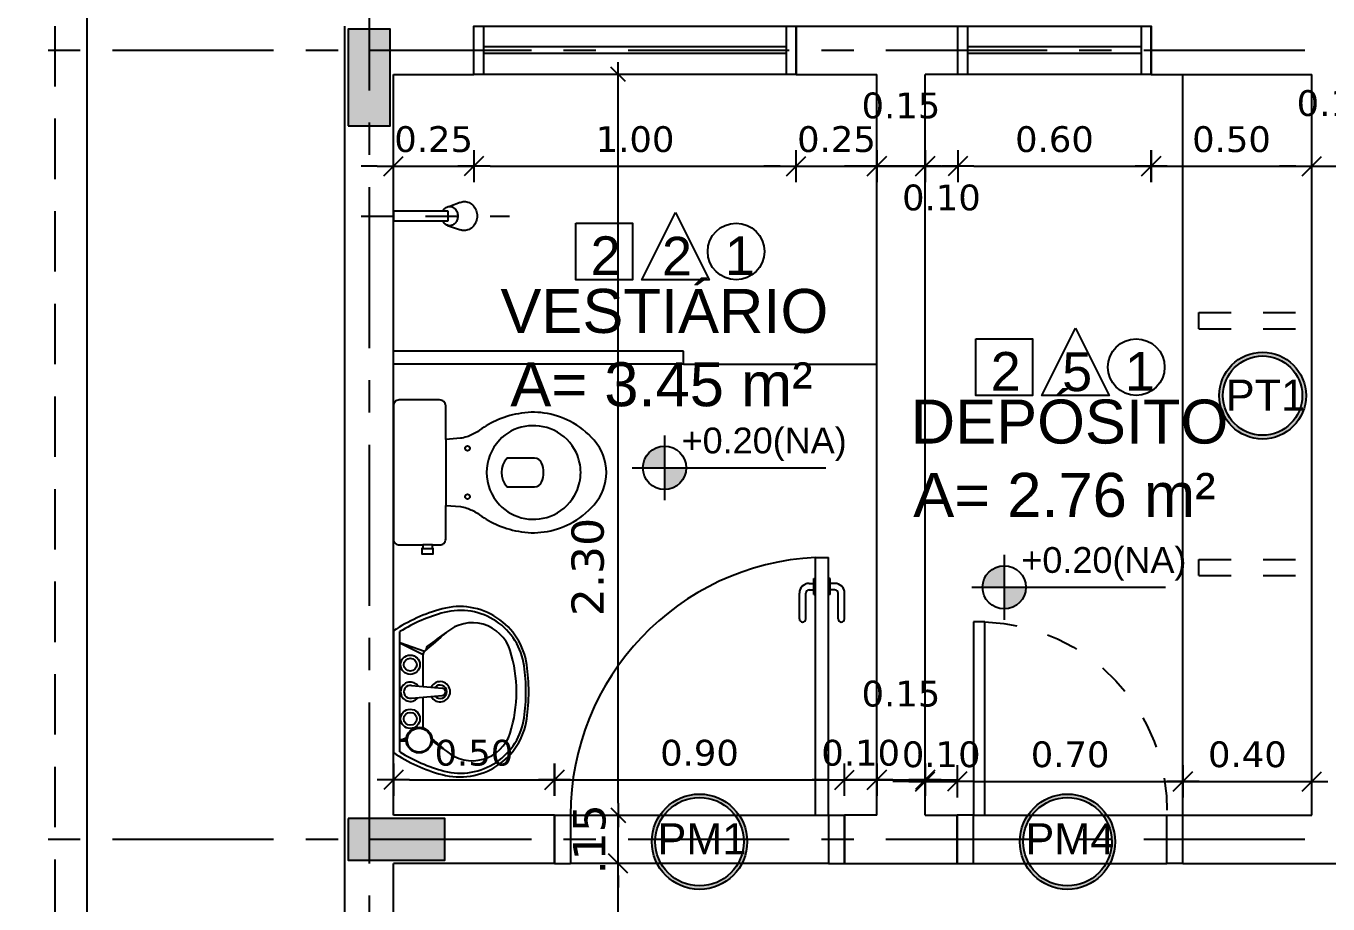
# Model space of a CAD drawing. Extents: x 12 to 194, y 116 to 198.
# Drawn here: x 64.155 to 68.195, y 172.598 to 175.324 of the extents above; entities that cross this region are included whole.
import ezdxf

# ---------------------------------------------------------------- set-up
doc = ezdxf.new("R2010")
doc.units = 0
doc.header["$LTSCALE"] = 0.005
doc.header["$PDMODE"] = 3
for name, pattern in [('C5', [60, 50, -5, 0, -5]), ('CONTINU', [0]), ('DASHDOT', [25.4, 12.7, -6.35, 0, -6.35]), ('HIDDEN', [9.525, 6.35, -3.175]), ('TRACEJADO_G', [0.375, 0.25, -0.125])]:
    doc.linetypes.add(name, pattern=pattern)
doc.layers.get('0').update_dxf_attribs({"linetype": 'CONTINUOUS'})
doc.layers.get('DEFPOINTS').update_dxf_attribs({"linetype": 'CONTINUOUS'})
for name, color, linetype in [('A-ALV', 6, 'CONTINUOUS'), ('A-MOVEIS', 2, 'CONTINUOUS'), ('A-PAREDE', 5, 'CONTINUOUS'), ('A-PISOS-CTEL', 2, 'TRACEJADO_G'), ('A-PISOS-NIVEL', 1, 'CONTINUOUS'), ('A-PORTA', 3, 'CONTINUOUS'), ('A-SOLEIRA', 1, 'CONTINUOUS'), ('ALV-V', 2, 'CONTINUOUS'), ('AR-EXO-EQP', 7, 'DASHDOT'), ('AR-SAN-01', 1, 'CONTINUOUS'), ('ARQ-CTA-1_050', 1, 'CONTINUOUS'), ('ARQ-CTA-1_075', 1, 'CONTINUOUS'), ('ARQ-EQP-ENCOBERTO', 8, 'CONTINUOUS'), ('ARQ-ESQ-VISTA1', 2, 'CONTINUOUS'), ('ARQ-ESQ-VISTA2', 1, 'CONTINUOUS'), ('ARQ-EXO-1_100', 251, 'C5'), ('ARQ-MOB-VISTA', 1, 'CONTINU'), ('ARQ-SMB-1_050', 1, 'CONTINUOUS'), ('ARQ-SMB-1_100', 1, 'CONTINUOUS'), ('ARQ-TXT-1_050', 2, 'CONTINUOUS'), ('ARQ-TXT-1_075', 2, 'CONTINUOUS'), ('BL-SAN-01', 1, 'CONTINUOUS')]:
    doc.layers.add(name, color=color, linetype=linetype)
doc.layers.add('FO-Hachuras dos pilares', color=9, linetype='CONTINUOUS', lineweight=5)
doc.styles.add('A20', font='arial.ttf', dxfattribs={"height": 0.2})
doc.styles.add('ESC-50-A20', font='arial.ttf', dxfattribs={"height": 0.1})
doc.styles.add('FNDE Text Cota 0075', font='verdana.ttf', dxfattribs={"height": 0.1})
doc.styles.add('FNDE Texto Cota 0050', font='verdana.ttf', dxfattribs={"height": 0.08})
doc.dimstyles.new('FNDE 1-0050', dxfattribs={"dimscale": 5, "dimtxt": 0.08, "dimasz": 0.01, "dimexe": 0.15, "dimexo": 0.15, "dimgap": 0.01, "dimtad": 1, "dimzin": 1, "dimdsep": 46, "dimtxsty": 'FNDE Texto Cota 0050', "dimblk": 'tic', "dimcen": 0.015, "dimdle": 0.15, "dimse1": 1, "dimse2": 1, "dimclrd": 251, "dimclre": 251, "dimclrt": 256, "dimaunit": 1, "dimadec": 3, "dimazin": 0, "dimtfac": 1, "dimtix": 1, "dimtmove": 2, "dimatfit": 3, "dimfxl": 0.15, "dimtvp": 1, "dimtolj": 1, "dimtzin": 0, "dimarcsym": 0})
doc.dimstyles.new('FNDE 1-075', dxfattribs={"dimscale": 2.5, "dimtxt": 0.1, "dimasz": 0.015, "dimexe": 0.15, "dimexo": 0.15, "dimgap": 0.015, "dimtad": 1, "dimzin": 4, "dimdsep": 46, "dimtxsty": 'FNDE Text Cota 0075', "dimblk": 'tic', "dimcen": 0.025, "dimdle": 0.15, "dimse1": 1, "dimse2": 1, "dimclrd": 251, "dimclre": 251, "dimclrt": 256, "dimaunit": 1, "dimadec": 3, "dimazin": 0, "dimtfac": 1, "dimtix": 1, "dimtmove": 2, "dimatfit": 3, "dimldrblk": 'DOTSMALL', "dimfxl": 0.15, "dimtvp": 1, "dimtolj": 1, "dimtzin": 0, "dimarcsym": 0})

# ---------------------------------------------------------------- blocks, each defined once
blk = doc.blocks.new('P60')
at = {"layer": 'ARQ-ESQ-VISTA1', "linetype": 'Continuous'}
for p, q in [((-0.075, -0.05), (-0.075, 0)), ((-0.075, 0), (0.075, 0)), ((0.075, 0), (0.075, -0.05)), ((-0.675, -0.085), (-0.675, -0.05)), ((-0.675, -0.05), (-0.075, -0.05)), ((0.075, -0.05), (-0.075, -0.05)), ((-0.075, -0.05), (-0.075, -0.085)), ((-0.075, -0.085), (-0.675, -0.085)), ((0.075, -0.65), (-0.075, -0.65)), ((-0.075, -0.65), (-0.075, -0.7)), ((0.075, -0.7), (0.075, -0.65)), ((0.075, -0.7), (-0.075, -0.7))]:
    blk.add_line(p, q, dxfattribs=at)
at = {"layer": 'ARQ-ESQ-VISTA2', "color": 1, "linetype": 'HIDDEN'}
blk.add_arc((-0.0925, -0.0675), 0.5828, 181.7208, 271.7208, dxfattribs=at)
blk = doc.blocks.new('LVTR-01P')
at = {"layer": 'BL-SAN-01'}
for p, q in [((0.189, 0), (-0.189, 0)), ((-0.1869, -0.02), (0.1869, -0.02)), ((-0.152, -0.02), (-0.152, -0.0401)), ((-0.148, -0.02), (-0.148, -0.0401)), ((-0.148, -0.0276), (-0.1415, -0.0409)), ((-0.148, -0.0335), (-0.1456, -0.0402)), ((0.1518, -0.02), (0.1161, -0.0924)), ((0.1528, -0.02), (0.1256, -0.0967)), ((-0.0199, -0.0561), (-0.0119, -0.1511)), ((0.0195, -0.0561), (0.0115, -0.1511)), ((-0.112, -0.0924), (-0.0168, -0.0924)), ((0.0165, -0.0924), (0.1161, -0.0924))]:
    blk.add_line(p, q, dxfattribs=at)
for centre, radius in [((-0.15, -0.08), 0.04), ((-0.084, -0.0525), 0.03), ((-0.084, -0.0525), 0.02), ((0.084, -0.0525), 0.03), ((0.084, -0.0525), 0.02), ((-0.15, -0.08), 0.037)]:
    blk.add_circle(centre, radius, dxfattribs=at)
for centre, radius, start, end in [((0.2424, -0.2861), 0.5176, 146.4501, 164.8885), ((-0.2424, -0.2861), 0.5176, 15.1115, 33.5499), ((0.2424, -0.2861), 0.505, 148.2072, 165.2817), ((0, -0.0525), 0.03, 308.8043, 231.1957), ((-0.0002, -0.0527), 0.02, 350.3752, 189.6248), ((-0.2424, -0.2861), 0.505, 14.7183, 31.7928), ((4.9199, -4.5336), 6.7189, 138.93408, 139.44029), ((5.2813, -4.0721), 6.7189, 143.96959, 144.44029), ((0, -0.1449), 0.0315, 117.9488, 62.7672), ((0.1161, -0.105), 0.0126, 41.3277, 90), ((-4.9199, -4.5336), 6.7189, 40.55971, 41.32768), ((0.1319, -0.1152), 0.0137, 36.1653, 98.2711), ((-5.2813, -4.0721), 6.7189, 35.55971, 36.16525), ((-0.0544, -0.2059), 0.2102, 164.8885, 261.8746), ((-0.0531, -0.2084), 0.1995, 165.2817, 262.1149), ((0, -0.1449), 0.021, 130.9255, 50.2909), ((-0.0002, -0.1501), 0.0118, 184.8124, 355.1876), ((0.0531, -0.2084), 0.1995, 277.8851, 14.7183), ((0.0544, -0.2059), 0.2102, 278.1254, 15.1115), ((-0.0909, -0.2449), 0.1233, 139.4403, 252.413), ((0.0909, -0.2449), 0.1233, 287.587, 40.5597), ((0, 0.042), 0.4242, 252.413, 270), ((0, 0.042), 0.4242, 270, 287.587), ((0, 0.175), 0.595, 261.8746, 270), ((0, 0.175), 0.5866, 262.1149, 270), ((0, 0.175), 0.5866, 270, 277.8851), ((0, 0.175), 0.595, 270, 278.1254)]:
    blk.add_arc(centre, radius, start, end, dxfattribs=at)
blk = doc.blocks.new('A$C739A738C')
at = {"color": 1}
for points in [[(0.2525, 0, 0.182004), (0.3525, 0.038, 0.098298), (0.4115, 0.113, 0.085166), (0.437, 0.193, 0.08648), (0.435, 0.273, 0.067868), (0.413, 0.343, 0.06199), (0.379, 0.4, -0.060779), (0.363, 0.433, -0.023796), (0.3585, 0.453), (0.3553, 0.4985), (0.4595, 0.4985, 0.424217), (0.4775, 0.5175), (0.4775, 0.54), (0.4775, 0.57), (0.4775, 0.643, 0.418036), (0.4595, 0.661), (0.2525, 0.661), (0.0455, 0.661, 0.418036), (0.0275, 0.643), (0.0275, 0.57), (0.016, 0.57), (0.016, 0.573), (0, 0.573), (0, 0.555), (0, 0.537), (0.016, 0.537), (0.016, 0.54), (0.0275, 0.54), (0.0275, 0.5175, 0.424217), (0.0455, 0.4985), (0.1497, 0.4985), (0.1465, 0.453, -0.023796), (0.142, 0.433, -0.060779), (0.126, 0.4, 0.06199), (0.092, 0.343, 0.067868), (0.07, 0.273, 0.08648), (0.068, 0.193, 0.085166), (0.0935, 0.113, 0.098298), (0.1525, 0.038, 0.182004)], [(0.2825, 0.201, 0.276984), (0.297, 0.223), (0.297, 0.308, 0.393258), (0.208, 0.308), (0.208, 0.223, 0.276984), (0.2225, 0.201, 0.2)]]:
    blk.add_lwpolyline(points, format="xyb", close=True, dxfattribs=at)
for points in [[(0.016, 0.57), (0.016, 0.54)], [(0.0275, 0.54), (0.0275, 0.57)], [(0.3553, 0.4985), (0.2525, 0.4985), (0.1497, 0.4985)]]:
    blk.add_lwpolyline(points, dxfattribs=at)
for centre in [(0.1775, 0.431), (0.3275, 0.431)]:
    blk.add_circle(centre, 0.0075, dxfattribs=at)
for centre, radius, start, end in [((0.2535, 0.2227), 0.1488, 90.3748, 132.7332), ((0.2515, 0.2227), 0.1488, 47.2668, 89.6252), ((0.2494, 0.2281), 0.1421, 132.9857, 169.8951), ((0.2556, 0.2281), 0.1421, 10.1049, 47.0143), ((0.2624, 0.2268), 0.1551, 170.2788, 204.2845), ((0.2426, 0.2268), 0.1551, 335.7155, 9.7212), ((0.2558, 0.2287), 0.1499, 205.9856, 244.8271), ((0.2492, 0.2287), 0.1499, 295.1729, 334.0144), ((0.2543, 0.2299), 0.1504, 245.5324, 269.3097), ((0.2507, 0.2299), 0.1504, 270.6903, 294.4676)]:
    blk.add_arc(centre, radius, start, end, dxfattribs=at)
blk = doc.blocks.new('CH-D-PL')
at = {"layer": 'AR-EXO-EQP'}
blk.add_line((-0.1, 0), (0.36, 0), dxfattribs=at)
at = {"layer": 'BL-SAN-01'}
for p, q in [((0.168, 0.0288), (0.2081, 0.043)), ((0, -0.015), (0, 0.015)), ((0, 0.015), (0.17, 0.015)), ((0.17, 0.015), (0.17, -0.015)), ((0.17, -0.015), (0, -0.015)), ((0.207, -0.0425), (0.175, -0.03))]:
    blk.add_line(p, q, dxfattribs=at)
for points in [[(0.22, -0.045, 0.109452), (0.2351, -0.0417, 0.102376), (0.2483, -0.0318, 0.093737), (0.2569, -0.0175, 0.088426), (0.26, 0, 0.088426), (0.2569, 0.0175, 0.093737), (0.2483, 0.0318, 0.102376), (0.2351, 0.0417, 0.109452), (0.22, 0.045, 0.085068), (0.2081, 0.043, 0.102376)], [(0.1533, -0.015, 0.061293), (0.1573, -0.0212, 0.104065), (0.1657, -0.0278, 0.115836), (0.175, -0.03, 0.115836), (0.1843, -0.0278, 0.104065), (0.1927, -0.0212, 0.09084), (0.198, -0.0117, 0.083285), (0.2, 0, 0.083285), (0.198, 0.0117, 0.09084), (0.1927, 0.0212, 0.104065), (0.1843, 0.0278, 0.115836), (0.175, 0.03, 0.115836), (0.1657, 0.0278, 0.104065), (0.1573, 0.0212, 0.061293), (0.1533, 0.015, 0.083285)], [(0.207, -0.0425, 0.093692), (0.22, -0.045, 0.109452)]]:
    blk.add_lwpolyline(points, format="xyb", dxfattribs=at)
blk = doc.blocks.new('P-PM801')
at = {"layer": 'A-PORTA', "color": 0}
for p, q in [((-0.09, 0.15), (-0.09, 0.95)), ((-0.09, 0.95), (-0.05, 0.95)), ((-0.05, 0.15), (-0.05, 0.95)), ((-0.9, 0.15), (-0.9, 0)), ((-0.9, 0.15), (-0.85, 0.15)), ((-0.85, 0.15), (-0.85, 0)), ((-0.09, 0.15), (-0.05, 0.15)), ((-0.05, 0.15), (-0.05, 0)), ((-0.05, 0.15), (0, 0.15)), ((0, 0.15), (0, 0)), ((-0.05, 0), (0, 0)), ((-0.9, 0), (-0.85, 0))]:
    blk.add_line(p, q, dxfattribs=at)
at = {"layer": 'A-PORTA', "color": 1}
for p, q in [((-0.11, 0.8696), (-0.095, 0.8696)), ((-0.11, 0.8496), (-0.095, 0.8496)), ((-0.095, 0.8346), (-0.095, 0.8846)), ((-0.095, 0.8846), (-0.09, 0.8846)), ((-0.045, 0.8846), (-0.05, 0.8846)), ((-0.045, 0.8346), (-0.045, 0.8846)), ((-0.03, 0.8696), (-0.045, 0.8696)), ((-0.03, 0.8496), (-0.045, 0.8496)), ((-0.14, 0.7596), (-0.14, 0.8396)), ((-0.12, 0.7596), (-0.12, 0.8396)), ((-0.095, 0.8346), (-0.09, 0.8346)), ((-0.045, 0.8346), (-0.05, 0.8346)), ((-0.02, 0.7596), (-0.02, 0.8396)), ((0, 0.7596), (0, 0.8396))]:
    blk.add_line(p, q, dxfattribs=at)
for centre, radius, start, end in [((-0.05, 0.151), 0.8, 92.866, 180.0717), ((-0.11, 0.8396), 0.03, 90, 180), ((-0.11, 0.8396), 0.01, 90, 180), ((-0.03, 0.8396), 0.03, 0, 90), ((-0.03, 0.8396), 0.01, 0, 90), ((-0.13, 0.7596), 0.01, 180, 0), ((-0.01, 0.7596), 0.01, 180, 360)]:
    blk.add_arc(centre, radius, start, end, dxfattribs=at)
blk = doc.blocks.new('tic')
at = {"color": 251}
for p, q in [((0, -1), (0, 1)), ((-1, 0), (1, 0))]:
    blk.add_line(p, q, dxfattribs=at)
blk.add_line((-0.6, -0.6), (0.6, 0.6))
blk = doc.blocks.new('*D38')
at = {"layer": 'ARQ-CTA-1_050', "color": 251, "lineweight": -2, "transparency": 16777216}
blk.add_line((63.6078, 175.299), (63.6078, 176.714), dxfattribs=at)
at = {"layer": 'DEFPOINTS', "color": 0, "transparency": 16777216}
for p in [(62.8483, 176.764, -0.3582), (63.6078, 176.764), (64.5959, 175.249)]:
    blk.add_point(p, dxfattribs=at)
at = {"layer": 'ARQ-CTA-1_050', "color": 251, "lineweight": -2, "transparency": 16777216, "xscale": 0.05, "yscale": 0.05, "zscale": 0.05}
for p, rotation in [((63.6078, 176.764), 90), ((63.6078, 175.249), 270)]:
    blk.add_blockref('tic', p, dxfattribs=dict(at, rotation=rotation))
at = {"layer": 'ARQ-CTA-1_050', "transparency": 16777216, "insert": (63.5244, 176.0065), "char_height": 0.08, "attachment_point": 5, "rotation": 90, "style": 'FNDE Texto Cota 0050'}
blk.add_mtext('\\A1;1.52', dxfattribs=at)
blk = doc.blocks.new('*D46')
at = {"layer": 'ARQ-CTA-1_050', "color": 251, "lineweight": -2, "transparency": 16777216}
for p, q in [((65.2448, 174.8889), (65.1948, 174.8889)), ((65.2948, 174.8889), (65.5448, 174.8889)), ((65.5948, 174.8889), (65.6448, 174.8889))]:
    blk.add_line(p, q, dxfattribs=at)
at = {"layer": 'DEFPOINTS', "color": 0, "transparency": 16777216}
for p in [(65.2948, 175.0482), (65.5448, 175.0482), (65.5448, 174.8889)]:
    blk.add_point(p, dxfattribs=at)
at = {"layer": 'ARQ-CTA-1_050', "color": 251, "lineweight": -2, "transparency": 16777216, "xscale": 0.05, "yscale": 0.05, "zscale": 0.05}
blk.add_blockref('tic', (65.2948, 174.8889), dxfattribs=at)
at = {"layer": 'ARQ-CTA-1_050', "color": 251, "lineweight": -2, "transparency": 16777216, "xscale": 0.05, "yscale": 0.05, "zscale": 0.05, "rotation": 180}
blk.add_blockref('tic', (65.5448, 174.8889), dxfattribs=at)
at = {"layer": 'ARQ-CTA-1_050', "transparency": 16777216, "insert": (65.4198, 174.9723), "char_height": 0.08, "attachment_point": 5, "style": 'FNDE Texto Cota 0050'}
blk.add_mtext('\\A1;0.25', dxfattribs=at)
blk = doc.blocks.new('*D47')
at = {"layer": 'ARQ-CTA-1_050', "color": 251, "lineweight": -2, "transparency": 16777216}
blk.add_line((65.5948, 174.8889), (66.4948, 174.8889), dxfattribs=at)
at = {"layer": 'DEFPOINTS', "color": 0, "transparency": 16777216}
for p in [(65.5448, 175.0482), (66.5448, 175.0482), (66.5448, 174.8889)]:
    blk.add_point(p, dxfattribs=at)
at = {"layer": 'ARQ-CTA-1_050', "color": 251, "lineweight": -2, "transparency": 16777216, "xscale": 0.05, "yscale": 0.05, "zscale": 0.05, "rotation": 180}
blk.add_blockref('tic', (65.5448, 174.8889), dxfattribs=at)
at = {"layer": 'ARQ-CTA-1_050', "color": 251, "lineweight": -2, "transparency": 16777216, "xscale": 0.05, "yscale": 0.05, "zscale": 0.05}
blk.add_blockref('tic', (66.5448, 174.8889), dxfattribs=at)
at = {"layer": 'ARQ-CTA-1_050', "transparency": 16777216, "insert": (66.0448, 174.9722), "char_height": 0.08, "attachment_point": 5, "style": 'FNDE Texto Cota 0050'}
blk.add_mtext('\\A1;1.00', dxfattribs=at)
blk = doc.blocks.new('*D48')
at = {"layer": 'ARQ-CTA-1_050', "color": 251, "lineweight": -2, "transparency": 16777216}
for p, q in [((66.4948, 174.8889), (66.4448, 174.8889)), ((66.5448, 174.8889), (66.7948, 174.8889)), ((66.8448, 174.8889), (66.8948, 174.8889))]:
    blk.add_line(p, q, dxfattribs=at)
at = {"layer": 'DEFPOINTS', "color": 0, "transparency": 16777216}
for p in [(66.5448, 175.0482), (66.7948, 175.0482), (66.7948, 174.8889)]:
    blk.add_point(p, dxfattribs=at)
at = {"layer": 'ARQ-CTA-1_050', "color": 251, "lineweight": -2, "transparency": 16777216, "xscale": 0.05, "yscale": 0.05, "zscale": 0.05}
blk.add_blockref('tic', (66.5448, 174.8889), dxfattribs=at)
at = {"layer": 'ARQ-CTA-1_050', "color": 251, "lineweight": -2, "transparency": 16777216, "xscale": 0.05, "yscale": 0.05, "zscale": 0.05, "rotation": 180}
blk.add_blockref('tic', (66.7948, 174.8889), dxfattribs=at)
at = {"layer": 'ARQ-CTA-1_050', "transparency": 16777216, "insert": (66.6698, 174.9723), "char_height": 0.08, "attachment_point": 5, "style": 'FNDE Texto Cota 0050'}
blk.add_mtext('\\A1;0.25', dxfattribs=at)
blk = doc.blocks.new('*D49')
at = {"layer": 'ARQ-CTA-1_050', "color": 251, "lineweight": -2, "transparency": 16777216}
for p, q in [((66.7448, 174.8889), (66.6948, 174.8889)), ((66.7948, 174.8889), (66.9448, 174.8889)), ((66.9948, 174.8889), (67.0448, 174.8889))]:
    blk.add_line(p, q, dxfattribs=at)
at = {"layer": 'DEFPOINTS', "color": 0, "transparency": 16777216}
for p in [(66.7948, 175.0482), (66.9448, 175.0482), (66.9448, 174.8889)]:
    blk.add_point(p, dxfattribs=at)
at = {"layer": 'ARQ-CTA-1_050', "color": 251, "lineweight": -2, "transparency": 16777216, "xscale": 0.05, "yscale": 0.05, "zscale": 0.05}
blk.add_blockref('tic', (66.7948, 174.8889), dxfattribs=at)
at = {"layer": 'ARQ-CTA-1_050', "color": 251, "lineweight": -2, "transparency": 16777216, "xscale": 0.05, "yscale": 0.05, "zscale": 0.05, "rotation": 180}
blk.add_blockref('tic', (66.9448, 174.8889), dxfattribs=at)
at = {"layer": 'ARQ-CTA-1_050', "transparency": 16777216, "insert": (66.8698, 175.0768), "char_height": 0.08, "attachment_point": 5, "style": 'FNDE Texto Cota 0050'}
blk.add_mtext('\\A1;0.15', dxfattribs=at)
blk = doc.blocks.new('*D50')
at = {"layer": 'ARQ-CTA-1_050', "color": 251, "lineweight": -2, "transparency": 16777216}
for p, q in [((68.0948, 174.8889), (68.0448, 174.8889)), ((68.1448, 174.8889), (68.2948, 174.8889)), ((68.3448, 174.8889), (68.3948, 174.8889))]:
    blk.add_line(p, q, dxfattribs=at)
at = {"layer": 'DEFPOINTS', "color": 0, "transparency": 16777216}
for p in [(68.1448, 175.0482), (68.2948, 175.0482), (68.2948, 174.8889)]:
    blk.add_point(p, dxfattribs=at)
at = {"layer": 'ARQ-CTA-1_050', "color": 251, "lineweight": -2, "transparency": 16777216, "xscale": 0.05, "yscale": 0.05, "zscale": 0.05}
blk.add_blockref('tic', (68.1448, 174.8889), dxfattribs=at)
at = {"layer": 'ARQ-CTA-1_050', "color": 251, "lineweight": -2, "transparency": 16777216, "xscale": 0.05, "yscale": 0.05, "zscale": 0.05, "rotation": 180}
blk.add_blockref('tic', (68.2948, 174.8889), dxfattribs=at)
at = {"layer": 'ARQ-CTA-1_050', "transparency": 16777216, "insert": (68.2198, 175.0842), "char_height": 0.08, "attachment_point": 5, "style": 'FNDE Texto Cota 0050'}
blk.add_mtext('\\A1;0.15', dxfattribs=at)
blk = doc.blocks.new('*D110')
at = {"layer": 'ARQ-CTA-1_050', "color": 251, "lineweight": -2, "transparency": 16777216}
blk.add_line((65.9924, 170.774), (65.9924, 172.674), dxfattribs=at)
at = {"layer": 'DEFPOINTS', "color": 0, "transparency": 16777216}
for p in [(65.2948, 172.724), (65.9924, 172.724), (66.0448, 170.724)]:
    blk.add_point(p, dxfattribs=at)
at = {"layer": 'ARQ-CTA-1_050', "color": 251, "lineweight": -2, "transparency": 16777216, "xscale": 0.05, "yscale": 0.05, "zscale": 0.05}
for p, rotation in [((65.9924, 172.724), 90), ((65.9924, 170.724), 270)]:
    blk.add_blockref('tic', p, dxfattribs=dict(at, rotation=rotation))
at = {"layer": 'ARQ-CTA-1_050', "transparency": 16777216, "insert": (65.9091, 171.724), "char_height": 0.08, "attachment_point": 5, "rotation": 90, "style": 'FNDE Texto Cota 0050'}
blk.add_mtext('\\A1;2.00', dxfattribs=at)
blk = doc.blocks.new('*D111')
at = {"layer": 'ARQ-CTA-1_075', "color": 251, "lineweight": -2, "ltscale": 10, "transparency": 16777216}
for p, q in [((65.9924, 172.9115), (65.9924, 172.949)), ((65.9924, 172.724), (65.9924, 172.874)), ((65.9924, 172.6865), (65.9924, 172.649))]:
    blk.add_line(p, q, dxfattribs=at)
at = {"layer": 'DEFPOINTS', "color": 0, "ltscale": 10, "transparency": 16777216}
for p in [(65.2948, 172.874), (65.9924, 172.874), (65.2948, 172.724)]:
    blk.add_point(p, dxfattribs=at)
at = {"layer": 'ARQ-CTA-1_075', "color": 251, "lineweight": -2, "ltscale": 10, "transparency": 16777216, "xscale": 0.0375, "yscale": 0.0375, "zscale": 0.0375}
for p, rotation in [((65.9924, 172.874), 270), ((65.9924, 172.724), 90)]:
    blk.add_blockref('tic', p, dxfattribs=dict(at, rotation=rotation))
at = {"layer": 'ARQ-CTA-1_075', "ltscale": 10, "transparency": 16777216, "insert": (65.9037, 172.799), "char_height": 0.1, "attachment_point": 5, "rotation": 90, "style": 'FNDE Text Cota 0075'}
blk.add_mtext('\\A1;.15', dxfattribs=at)
blk = doc.blocks.new('_DotSmall')
at = {"color": 0, "linetype": 'ByBlock', "const_width": 0.5}
blk.add_lwpolyline([(-0.0625, 0, 1), (0.0625, 0, 1)], format="xyb", close=True, dxfattribs=at)
blk = doc.blocks.new('*D112')
at = {"layer": 'ARQ-CTA-1_075', "color": 251, "lineweight": -2, "ltscale": 10, "transparency": 16777216}
blk.add_line((65.9924, 172.9115), (65.9924, 175.1365), dxfattribs=at)
at = {"layer": 'DEFPOINTS', "color": 0, "ltscale": 10, "transparency": 16777216}
for p in [(65.2948, 175.174), (65.9924, 175.174), (65.2948, 172.874)]:
    blk.add_point(p, dxfattribs=at)
at = {"layer": 'ARQ-CTA-1_075', "color": 251, "lineweight": -2, "ltscale": 10, "transparency": 16777216, "xscale": 0.0375, "yscale": 0.0375, "zscale": 0.0375}
for p, rotation in [((65.9924, 175.174), 90), ((65.9924, 172.874), 270)]:
    blk.add_blockref('tic', p, dxfattribs=dict(at, rotation=rotation))
at = {"layer": 'ARQ-CTA-1_075', "ltscale": 10, "transparency": 16777216, "insert": (65.8985, 173.6443), "char_height": 0.1, "attachment_point": 5, "rotation": 90, "style": 'FNDE Text Cota 0075'}
blk.add_mtext('\\A1;2.30', dxfattribs=at)
blk = doc.blocks.new('*D130')
at = {"layer": 'ARQ-CTA-1_050', "color": 251, "lineweight": -2, "transparency": 16777216}
for p, q in [((66.8948, 174.8889), (66.8448, 174.8889)), ((66.9448, 174.8889), (67.0462, 174.8889)), ((67.0962, 174.8889), (67.1462, 174.8889))]:
    blk.add_line(p, q, dxfattribs=at)
at = {"layer": 'DEFPOINTS', "color": 0, "transparency": 16777216}
for p in [(66.9448, 175.174), (67.0462, 175.174), (67.0462, 174.8889)]:
    blk.add_point(p, dxfattribs=at)
at = {"layer": 'ARQ-CTA-1_050', "color": 251, "lineweight": -2, "transparency": 16777216, "xscale": 0.05, "yscale": 0.05, "zscale": 0.05}
blk.add_blockref('tic', (66.9448, 174.8889), dxfattribs=at)
at = {"layer": 'ARQ-CTA-1_050', "color": 251, "lineweight": -2, "transparency": 16777216, "xscale": 0.05, "yscale": 0.05, "zscale": 0.05, "rotation": 180}
blk.add_blockref('tic', (67.0462, 174.8889), dxfattribs=at)
at = {"layer": 'ARQ-CTA-1_050', "transparency": 16777216, "insert": (66.9955, 174.7911), "char_height": 0.08, "attachment_point": 5, "style": 'FNDE Texto Cota 0050'}
blk.add_mtext('\\A1;0.10', dxfattribs=at)
blk = doc.blocks.new('*D131')
at = {"layer": 'ARQ-CTA-1_050', "color": 251, "lineweight": -2, "transparency": 16777216}
blk.add_line((67.0962, 174.8889), (67.5962, 174.8889), dxfattribs=at)
at = {"layer": 'DEFPOINTS', "color": 0, "transparency": 16777216}
for p in [(67.0462, 175.174), (67.6462, 175.174), (67.6462, 174.8889)]:
    blk.add_point(p, dxfattribs=at)
at = {"layer": 'ARQ-CTA-1_050', "color": 251, "lineweight": -2, "transparency": 16777216, "xscale": 0.05, "yscale": 0.05, "zscale": 0.05, "rotation": 180}
blk.add_blockref('tic', (67.0462, 174.8889), dxfattribs=at)
at = {"layer": 'ARQ-CTA-1_050', "color": 251, "lineweight": -2, "transparency": 16777216, "xscale": 0.05, "yscale": 0.05, "zscale": 0.05}
blk.add_blockref('tic', (67.6462, 174.8889), dxfattribs=at)
at = {"layer": 'ARQ-CTA-1_050', "transparency": 16777216, "insert": (67.3462, 174.9722), "char_height": 0.08, "attachment_point": 5, "style": 'FNDE Texto Cota 0050'}
blk.add_mtext('\\A1;0.60', dxfattribs=at)
blk = doc.blocks.new('*D132')
at = {"layer": 'ARQ-CTA-1_050', "color": 251, "lineweight": -2, "transparency": 16777216}
blk.add_line((67.6962, 174.8889), (68.0948, 174.8889), dxfattribs=at)
at = {"layer": 'DEFPOINTS', "color": 0, "transparency": 16777216}
for p in [(67.6462, 175.174), (68.1448, 175.174), (68.1448, 174.8889)]:
    blk.add_point(p, dxfattribs=at)
at = {"layer": 'ARQ-CTA-1_050', "color": 251, "lineweight": -2, "transparency": 16777216, "xscale": 0.05, "yscale": 0.05, "zscale": 0.05, "rotation": 180}
blk.add_blockref('tic', (67.6462, 174.8889), dxfattribs=at)
at = {"layer": 'ARQ-CTA-1_050', "color": 251, "lineweight": -2, "transparency": 16777216, "xscale": 0.05, "yscale": 0.05, "zscale": 0.05}
blk.add_blockref('tic', (68.1448, 174.8889), dxfattribs=at)
at = {"layer": 'ARQ-CTA-1_050', "transparency": 16777216, "insert": (67.8955, 174.9722), "char_height": 0.08, "attachment_point": 5, "style": 'FNDE Texto Cota 0050'}
blk.add_mtext('\\A1;0.50', dxfattribs=at)
blk = doc.blocks.new('*D145')
at = {"layer": 'ARQ-CTA-1_050', "color": 251, "lineweight": -2, "transparency": 16777216}
blk.add_line((65.3448, 172.9838), (65.7448, 172.9838), dxfattribs=at)
at = {"layer": 'DEFPOINTS', "color": 0, "transparency": 16777216}
for p in [(65.7948, 172.9838), (65.2948, 172.874), (65.7948, 172.874)]:
    blk.add_point(p, dxfattribs=at)
at = {"layer": 'ARQ-CTA-1_050', "color": 251, "lineweight": -2, "transparency": 16777216, "xscale": 0.05, "yscale": 0.05, "zscale": 0.05, "rotation": 180}
blk.add_blockref('tic', (65.2948, 172.9838), dxfattribs=at)
at = {"layer": 'ARQ-CTA-1_050', "color": 251, "lineweight": -2, "transparency": 16777216, "xscale": 0.05, "yscale": 0.05, "zscale": 0.05}
blk.add_blockref('tic', (65.7948, 172.9838), dxfattribs=at)
at = {"layer": 'ARQ-CTA-1_050', "transparency": 16777216, "insert": (65.5448, 173.0671), "char_height": 0.08, "attachment_point": 5, "style": 'FNDE Texto Cota 0050'}
blk.add_mtext('\\A1;0.50', dxfattribs=at)
blk = doc.blocks.new('*D146')
at = {"layer": 'ARQ-CTA-1_050', "color": 251, "lineweight": -2, "transparency": 16777216}
blk.add_line((65.8448, 172.9838), (66.6448, 172.9838), dxfattribs=at)
at = {"layer": 'DEFPOINTS', "color": 0, "transparency": 16777216}
for p in [(66.6948, 172.9838), (65.7948, 172.874), (66.6948, 172.874)]:
    blk.add_point(p, dxfattribs=at)
at = {"layer": 'ARQ-CTA-1_050', "color": 251, "lineweight": -2, "transparency": 16777216, "xscale": 0.05, "yscale": 0.05, "zscale": 0.05, "rotation": 180}
blk.add_blockref('tic', (65.7948, 172.9838), dxfattribs=at)
at = {"layer": 'ARQ-CTA-1_050', "color": 251, "lineweight": -2, "transparency": 16777216, "xscale": 0.05, "yscale": 0.05, "zscale": 0.05}
blk.add_blockref('tic', (66.6948, 172.9838), dxfattribs=at)
at = {"layer": 'ARQ-CTA-1_050', "transparency": 16777216, "insert": (66.2448, 173.0671), "char_height": 0.08, "attachment_point": 5, "style": 'FNDE Texto Cota 0050'}
blk.add_mtext('\\A1;0.90', dxfattribs=at)
blk = doc.blocks.new('*D147')
at = {"layer": 'ARQ-CTA-1_050', "color": 251, "lineweight": -2, "transparency": 16777216}
for p, q in [((66.6448, 172.9838), (66.5948, 172.9838)), ((66.6948, 172.9838), (66.7948, 172.9838)), ((66.8448, 172.9838), (66.8948, 172.9838))]:
    blk.add_line(p, q, dxfattribs=at)
at = {"layer": 'DEFPOINTS', "color": 0, "transparency": 16777216}
for p in [(66.7948, 172.9838), (66.6948, 172.874), (66.7948, 172.874)]:
    blk.add_point(p, dxfattribs=at)
at = {"layer": 'ARQ-CTA-1_050', "color": 251, "lineweight": -2, "transparency": 16777216, "xscale": 0.05, "yscale": 0.05, "zscale": 0.05}
blk.add_blockref('tic', (66.6948, 172.9838), dxfattribs=at)
at = {"layer": 'ARQ-CTA-1_050', "color": 251, "lineweight": -2, "transparency": 16777216, "xscale": 0.05, "yscale": 0.05, "zscale": 0.05, "rotation": 180}
blk.add_blockref('tic', (66.7948, 172.9838), dxfattribs=at)
at = {"layer": 'ARQ-CTA-1_050', "transparency": 16777216, "insert": (66.7448, 173.0671), "char_height": 0.08, "attachment_point": 5, "style": 'FNDE Texto Cota 0050'}
blk.add_mtext('\\A1;0.10', dxfattribs=at)
blk = doc.blocks.new('*D148')
at = {"layer": 'ARQ-CTA-1_050', "color": 251, "lineweight": -2, "transparency": 16777216}
for p, q in [((66.7448, 172.9838), (66.6948, 172.9838)), ((66.7948, 172.9838), (66.9448, 172.9838)), ((66.9948, 172.9838), (67.0448, 172.9838))]:
    blk.add_line(p, q, dxfattribs=at)
at = {"layer": 'DEFPOINTS', "color": 0, "transparency": 16777216}
for p in [(66.9448, 172.9838), (66.7948, 172.874), (66.9448, 172.874)]:
    blk.add_point(p, dxfattribs=at)
at = {"layer": 'ARQ-CTA-1_050', "color": 251, "lineweight": -2, "transparency": 16777216, "xscale": 0.05, "yscale": 0.05, "zscale": 0.05}
blk.add_blockref('tic', (66.7948, 172.9838), dxfattribs=at)
at = {"layer": 'ARQ-CTA-1_050', "color": 251, "lineweight": -2, "transparency": 16777216, "xscale": 0.05, "yscale": 0.05, "zscale": 0.05, "rotation": 180}
blk.add_blockref('tic', (66.9448, 172.9838), dxfattribs=at)
at = {"layer": 'ARQ-CTA-1_050', "transparency": 16777216, "insert": (66.8698, 173.2505), "char_height": 0.08, "attachment_point": 5, "style": 'FNDE Texto Cota 0050'}
blk.add_mtext('\\A1;0.15', dxfattribs=at)
blk = doc.blocks.new('*D149')
at = {"layer": 'ARQ-CTA-1_050', "color": 251, "lineweight": -2, "transparency": 16777216}
for p, q in [((66.8948, 172.9789), (66.8448, 172.9789)), ((66.9448, 172.9789), (67.0448, 172.9789)), ((67.0948, 172.9789), (67.1448, 172.9789))]:
    blk.add_line(p, q, dxfattribs=at)
at = {"layer": 'DEFPOINTS', "color": 0, "transparency": 16777216}
for p in [(67.0448, 172.9789), (66.9448, 172.874), (67.0448, 172.874)]:
    blk.add_point(p, dxfattribs=at)
at = {"layer": 'ARQ-CTA-1_050', "color": 251, "lineweight": -2, "transparency": 16777216, "xscale": 0.05, "yscale": 0.05, "zscale": 0.05}
blk.add_blockref('tic', (66.9448, 172.9789), dxfattribs=at)
at = {"layer": 'ARQ-CTA-1_050', "color": 251, "lineweight": -2, "transparency": 16777216, "xscale": 0.05, "yscale": 0.05, "zscale": 0.05, "rotation": 180}
blk.add_blockref('tic', (67.0448, 172.9789), dxfattribs=at)
at = {"layer": 'ARQ-CTA-1_050', "transparency": 16777216, "insert": (66.9948, 173.0622), "char_height": 0.08, "attachment_point": 5, "style": 'FNDE Texto Cota 0050'}
blk.add_mtext('\\A1;0.10', dxfattribs=at)
blk = doc.blocks.new('*D150')
at = {"layer": 'ARQ-CTA-1_050', "color": 251, "lineweight": -2, "transparency": 16777216}
blk.add_line((67.0948, 172.9789), (67.6948, 172.9789), dxfattribs=at)
at = {"layer": 'DEFPOINTS', "color": 0, "transparency": 16777216}
for p in [(67.7448, 172.9789), (67.0448, 172.874), (67.7448, 172.874)]:
    blk.add_point(p, dxfattribs=at)
at = {"layer": 'ARQ-CTA-1_050', "color": 251, "lineweight": -2, "transparency": 16777216, "xscale": 0.05, "yscale": 0.05, "zscale": 0.05, "rotation": 180}
blk.add_blockref('tic', (67.0448, 172.9789), dxfattribs=at)
at = {"layer": 'ARQ-CTA-1_050', "color": 251, "lineweight": -2, "transparency": 16777216, "xscale": 0.05, "yscale": 0.05, "zscale": 0.05}
blk.add_blockref('tic', (67.7448, 172.9789), dxfattribs=at)
at = {"layer": 'ARQ-CTA-1_050', "transparency": 16777216, "insert": (67.3948, 173.0622), "char_height": 0.08, "attachment_point": 5, "style": 'FNDE Texto Cota 0050'}
blk.add_mtext('\\A1;0.70', dxfattribs=at)
blk = doc.blocks.new('*D151')
at = {"layer": 'ARQ-CTA-1_050', "color": 251, "lineweight": -2, "transparency": 16777216}
blk.add_line((67.7948, 172.9789), (68.0948, 172.9789), dxfattribs=at)
at = {"layer": 'DEFPOINTS', "color": 0, "transparency": 16777216}
for p in [(68.1448, 172.9789), (67.7448, 172.874), (68.1448, 172.874)]:
    blk.add_point(p, dxfattribs=at)
at = {"layer": 'ARQ-CTA-1_050', "color": 251, "lineweight": -2, "transparency": 16777216, "xscale": 0.05, "yscale": 0.05, "zscale": 0.05, "rotation": 180}
blk.add_blockref('tic', (67.7448, 172.9789), dxfattribs=at)
at = {"layer": 'ARQ-CTA-1_050', "color": 251, "lineweight": -2, "transparency": 16777216, "xscale": 0.05, "yscale": 0.05, "zscale": 0.05}
blk.add_blockref('tic', (68.1448, 172.9789), dxfattribs=at)
at = {"layer": 'ARQ-CTA-1_050', "transparency": 16777216, "insert": (67.9448, 173.0622), "char_height": 0.08, "attachment_point": 5, "style": 'FNDE Texto Cota 0050'}
blk.add_mtext('\\A1;0.40', dxfattribs=at)
blk = doc.blocks.new('FNDE-Nível Planta-1_050')
at = {"linetype": 'Continuous', "ltscale": 0.5}
h = blk.add_hatch(color=251, dxfattribs=at)
h.paths.add_polyline_path([(135.6984, 5.8271), (135.6984, 5.8943, 0.414214), (135.6312, 5.8271)])
h.paths.add_polyline_path([(135.6984, 5.8271), (135.6984, 5.7599, 0.414214), (135.7656, 5.8271)])
at = {"color": 251}
for p, q in [((135.6984, 5.9279), (135.6984, 5.7263)), ((135.5976, 5.8271), (135.7656, 5.8271)), ((135.7656, 5.8271), (136.1984, 5.8271))]:
    blk.add_line(p, q, dxfattribs=at)
blk.add_circle((135.6984, 5.8271), 0.0672, dxfattribs=at)

msp = doc.modelspace()

# ---------------------------------------------------------------- hatches: boundary and pattern name
at = {"layer": 'ARQ-SMB-1_100'}
h = msp.add_hatch(color=252, dxfattribs=at)
edge = h.paths.add_edge_path()
edge.add_arc((67.992, 174.1765), 0.1348, 0, 360)
edge = h.paths.add_edge_path(flags=17)
edge.add_arc((67.992, 174.1765), 0.1231, 0, 360)
h = msp.add_hatch(color=252, dxfattribs=at)
edge = h.paths.add_edge_path()
edge.add_arc((66.2448, 172.7915), 0.1479, 0, 360)
edge = h.paths.add_edge_path(flags=17)
edge.add_arc((66.2448, 172.7915), 0.1372, 0, 360)
h = msp.add_hatch(color=252, dxfattribs=at)
edge = h.paths.add_edge_path()
edge.add_arc((67.3865, 172.7915), 0.1479, 0, 360)
edge = h.paths.add_edge_path(flags=17)
edge.add_arc((67.3865, 172.7915), 0.1372, 0, 360)
at = {"layer": 'FO-Hachuras dos pilares', "linetype": 'Continuous'}
for points in [[(65.1548, 175.014), (65.2198, 175.014), (65.2848, 175.014), (65.2848, 175.164), (65.2848, 175.314), (65.2198, 175.314), (65.1548, 175.314), (65.1548, 175.164)], [(65.1548, 172.734), (65.4548, 172.734), (65.4548, 172.864), (65.1548, 172.864)]]:
    msp.add_hatch(color=256, dxfattribs=at).paths.add_polyline_path(points)

# ---------------------------------------------------------------- linework, layer by layer
at = {"layer": 'A-ALV'}
for points in [[(65.1548, 175.014), (65.2198, 175.014), (65.2848, 175.014), (65.2848, 175.164), (65.2848, 175.314), (65.2198, 175.314), (65.1548, 175.314), (65.1548, 175.164), (65.1548, 175.014)], [(65.1548, 172.864), (65.1548, 172.799), (65.1548, 172.734), (65.3048, 172.734), (65.4548, 172.734), (65.4548, 172.799), (65.4548, 172.864), (65.3048, 172.864), (65.1548, 172.864)]]:
    msp.add_lwpolyline(points, close=True, dxfattribs=at)
at = {"layer": 'A-MOVEIS'}
msp.add_line((67.7448, 172.874), (67.7448, 175.174), dxfattribs=at)
at = {"layer": 'A-PAREDE'}
for p, q in [((65.1448, 170.574), (65.1448, 175.324)), ((65.5448, 175.174), (65.5448, 175.324)), ((66.5448, 175.324), (67.0462, 175.324)), ((66.5448, 175.174), (66.5448, 175.324)), ((67.0462, 175.174), (67.0462, 175.324)), ((67.6462, 175.174), (67.6462, 175.324)), ((65.2948, 172.874), (65.2948, 175.174)), ((65.2948, 175.174), (65.5448, 175.174)), ((66.5448, 175.174), (66.7948, 175.174)), ((66.7948, 172.874), (66.7948, 175.174)), ((67.0462, 175.174), (66.9448, 175.174)), ((66.9448, 172.874), (66.9448, 175.174)), ((67.6462, 175.174), (68.1448, 175.174)), ((68.1448, 172.874), (68.1448, 175.174)), ((65.7948, 172.874), (65.2948, 172.874)), ((65.7948, 172.724), (65.7948, 172.874)), ((66.6948, 172.724), (66.6948, 172.874)), ((66.7948, 172.874), (66.6948, 172.874)), ((66.9448, 172.874), (67.0448, 172.874)), ((67.0448, 172.724), (67.0448, 172.874)), ((67.0448, 172.724), (67.0448, 172.874)), ((67.7448, 172.724), (67.7448, 172.874)), ((67.7448, 172.874), (68.1448, 172.874)), ((67.7448, 172.724), (67.7448, 172.874)), ((67.7448, 172.724), (67.7448, 172.874)), ((65.2948, 170.724), (65.2948, 172.724)), ((65.7948, 172.724), (65.2948, 172.724)), ((66.6948, 172.724), (67.0448, 172.724)), ((67.7448, 172.724), (68.8448, 172.724))]:
    msp.add_line(p, q, dxfattribs=at)
at = {"layer": 'A-PISOS-CTEL', "color": 2, "linetype": 'TRACEJADO_G', "ltscale": 150}
msp.add_lwpolyline([(64.2454, 177.7553), (81.7948, 177.7553), (81.7948, 169.674), (64.2454, 169.674)], close=True, dxfattribs=at)
at = {"layer": 'A-PISOS-NIVEL', "color": 1}
msp.add_line((64.3448, 169.774), (64.3448, 176.874), dxfattribs=at)
at = {"layer": 'A-SOLEIRA', "linetype": 'HIDDEN'}
for p, q in [((67.7942, 174.4342), (68.1442, 174.4342)), ((67.7942, 174.3842), (67.7942, 174.4342)), ((67.7942, 174.3842), (68.1442, 174.3842)), ((67.7942, 173.6175), (67.7942, 173.6675)), ((67.7942, 173.6675), (68.1442, 173.6675)), ((67.7942, 173.6175), (68.1442, 173.6175))]:
    msp.add_line(p, q, dxfattribs=at)
at = {"layer": 'A-SOLEIRA'}
for p, q in [((66.1948, 174.274), (66.7948, 174.274)), ((65.8448, 172.874), (66.6048, 172.874)), ((67.1298, 172.874), (67.6948, 172.874)), ((66.6448, 172.724), (65.8448, 172.724)), ((67.0948, 172.724), (67.6948, 172.724))]:
    msp.add_line(p, q, dxfattribs=at)
at = {"layer": 'ALV-V'}
for p, q in [((66.1948, 174.314), (65.2948, 174.314)), ((66.1948, 174.274), (66.1948, 174.314)), ((66.1948, 174.274), (65.2948, 174.274))]:
    msp.add_line(p, q, dxfattribs=at)
at = {"layer": 'ARQ-ESQ-VISTA1', "color": 1}
for p, q in [((65.5748, 175.324), (66.5148, 175.324)), ((67.0762, 175.324), (67.6162, 175.324)), ((66.5148, 175.174), (65.5748, 175.174)), ((67.6162, 175.174), (67.0762, 175.174))]:
    msp.add_line(p, q, dxfattribs=at)
at = {"layer": 'ARQ-ESQ-VISTA1', "color": 2}
for p, q in [((66.5148, 175.259), (65.5752, 175.2589)), ((67.6162, 175.259), (67.0766, 175.2589)), ((66.5148, 175.239), (65.5752, 175.2389)), ((67.6162, 175.239), (67.0766, 175.2389))]:
    msp.add_line(p, q, dxfattribs=at)
for points in [[(65.5748, 175.174), (65.5448, 175.174), (65.5448, 175.324), (65.5748, 175.324)], [(66.5448, 175.174), (66.5148, 175.174), (66.5148, 175.324), (66.5448, 175.324)], [(67.0762, 175.174), (67.0462, 175.174), (67.0462, 175.324), (67.0762, 175.324)], [(67.6462, 175.174), (67.6162, 175.174), (67.6162, 175.324), (67.6462, 175.324)]]:
    msp.add_lwpolyline(points, close=True, dxfattribs=at)
at = {"layer": 'ARQ-EXO-1_100', "ltscale": 2}
for p, q in [((65.2198, 178.8241), (65.2198, 168.6039)), ((62.8233, 175.249), (83.5522, 175.249, -14.6778)), ((62.8233, 172.799), (83.5522, 172.799, -14.6778))]:
    msp.add_line(p, q, dxfattribs=at)
at = {"layer": 'ARQ-SMB-1_100'}
for points in [[(66.1703, 174.745), (66.2748, 174.536), (66.0658, 174.536), (66.1703, 174.745)], [(67.4119, 174.3859), (67.5164, 174.1769), (67.3074, 174.1769), (67.4119, 174.3859)]]:
    msp.add_lwpolyline(points, dxfattribs=at)
for points in [[(65.8609, 174.712), (66.0369, 174.712), (66.0369, 174.536), (65.8609, 174.536)], [(67.1025, 174.3529), (67.2785, 174.3529), (67.2785, 174.1769), (67.1025, 174.1769)]]:
    msp.add_lwpolyline(points, close=True, dxfattribs=at)
for centre in [(66.3584, 174.624), (67.6, 174.2649)]:
    msp.add_circle(centre, 0.088, dxfattribs=at)
at = {"layer": 'ARQ-SMB-1_100', "color": 252}
for centre, radius in [((67.992, 174.1765), 0.1348), ((67.992, 174.1765), 0.1231), ((66.2448, 172.7915), 0.1479), ((66.2448, 172.7915), 0.1372), ((67.3865, 172.7915), 0.1479), ((67.3865, 172.7915), 0.1372)]:
    msp.add_circle(centre, radius, dxfattribs=at)

# ---------------------------------------------------------------- block references
at = {"layer": 'AR-SAN-01', "extrusion": (0, 0, -1), "xscale": -1, "zscale": -1, "rotation": 270.0000000000556}
msp.add_blockref('LVTR-01P', (-65.2948, 173.257), dxfattribs=at)
at = {"layer": 'ARQ-EQP-ENCOBERTO', "xscale": -1, "rotation": 180.0000000005437}
msp.add_blockref('CH-D-PL', (65.2948, 174.734), dxfattribs=at)
at = {"layer": 'ARQ-ESQ-VISTA1'}
msp.add_blockref('P-PM801', (66.6948, 172.724), dxfattribs=at)
at = {"layer": 'ARQ-ESQ-VISTA1', "xscale": -1, "rotation": 90.00000000002487}
msp.add_blockref('P60', (67.0448, 172.799), dxfattribs=at)
at = {"layer": 'ARQ-MOB-VISTA', "rotation": 90.00000000029895}
msp.add_blockref('A$C739A738C', (65.9558, 173.6854), dxfattribs=at)
at = {"layer": 'ARQ-SMB-1_050'}
for p in [(-69.5619, 168.1251), (-68.5079, 167.7542)]:
    msp.add_blockref('FNDE-Nível Planta-1_050', p, dxfattribs=at)

# ---------------------------------------------------------------- texts
at = {"layer": 'ARQ-SMB-1_050', "style": 'ESC-50-A20'}
for p in [(66.1892, 173.9972), (67.2433, 173.6262)]:
    msp.add_attdef('+0.20(NA)', p, 'NA', height=0.08, dxfattribs=at)
at = {"layer": 'ARQ-TXT-1_050', "char_height": 0.12, "width": 0.086252, "attachment_point": 1, "style": 'A20'}
for s, insert in [('2', (65.9068, 174.671)), ('2', (66.1284, 174.6695)), ('1', (66.3233, 174.671)), ('2', (67.1484, 174.3119)), ('5', (67.37, 174.3104)), ('1', (67.5649, 174.3119))]:
    msp.add_mtext(s, dxfattribs=dict(at, insert=insert))
at = {"layer": 'ARQ-TXT-1_050', "char_height": 0.136533, "attachment_point": 1, "style": 'ESC-50-A20'}
for s, insert in [('\\pi1.1245;VESTIÁRIO       \\P\\pi1.1552;A= 3.45 m²', (64.5026, 174.5077)), ('\\pi1.1474;DEPÓSITO       \\P\\pi1.1552;A= 2.76 m²', (65.7529, 174.1642))]:
    msp.add_mtext_dynamic_manual_height_columns(s, width=2.54479, gutter_width=1, heights=[0], dxfattribs=dict(at, insert=insert))
at = {"layer": 'ARQ-TXT-1_075', "style": 'ESC-50-A20'}
for tag, p in [('PT1', (67.8779, 174.1302)), ('PM1', (66.1144, 172.7526)), ('PM4', (67.2561, 172.7526))]:
    msp.add_attdef(tag, p, '', height=0.096, dxfattribs=at)

# ---------------------------------------------------------------- dimensions: what is measured, and where the dimension line sits
at = {"layer": 'ARQ-CTA-1_050'}
for base, p1, p2, picture, middle in [((63.6077644049, 176.7640278381), (64.5958765401, 175.2490278381), (62.8482995723, 176.7640278381, -0.3581894908), '*D38', (63.5244333102, 176.0065278381)), ((65.9924, 172.724), (66.0448, 170.724), (65.2948, 172.724), '*D110', (65.9091, 171.724))]:
    dim = msp.add_linear_dim(base=base, p1=p1, p2=p2, angle=90, dimstyle='FNDE 1-0050', override={"dimtad": 0}, dxfattribs=at)
    dim.commit()
    dim.dimension.update_dxf_attribs({"geometry": picture, "text_midpoint": middle})
for base, p1, p2, picture, middle in [((67.0462, 174.8889), (66.9448, 175.174), (67.0462, 175.174), '*D130', (66.9955, 174.7911)), ((66.9448, 174.8889), (66.7948, 175.0482), (66.9448, 175.0482), '*D49', (66.8698, 175.0768)), ((68.2948, 174.8889), (68.1448, 175.0482), (68.2948, 175.0482), '*D50', (68.2198, 175.0842)), ((66.9448, 172.9838), (66.7948, 172.874), (66.9448, 172.874), '*D148', (66.8698, 173.2505))]:
    dim = msp.add_linear_dim(base=base, p1=p1, p2=p2, dimstyle='FNDE 1-0050', override={"dimtad": 0}, dxfattribs=at)
    dim.commit()
    dim.dimension.update_dxf_attribs({"geometry": picture, "text_midpoint": middle, "dimtype": 160})
for base, p1, p2, picture, middle in [((67.6462, 174.8889), (67.0462, 175.174), (67.6462, 175.174), '*D131', (67.3462, 174.9722)), ((68.1448, 174.8889), (67.6462, 175.174), (68.1448, 175.174), '*D132', (67.8955, 174.9722)), ((65.5448, 174.8889), (65.2948, 175.0482), (65.5448, 175.0482), '*D46', (65.4198, 174.9723)), ((66.5448, 174.8889), (65.5448, 175.0482), (66.5448, 175.0482), '*D47', (66.0448, 174.9722)), ((66.7948, 174.8889), (66.5448, 175.0482), (66.7948, 175.0482), '*D48', (66.6698, 174.9723)), ((65.7948, 172.9838), (65.2948, 172.874), (65.7948, 172.874), '*D145', (65.5448, 173.0671)), ((66.6948, 172.9838), (65.7948, 172.874), (66.6948, 172.874), '*D146', (66.2448, 173.0671)), ((66.7948, 172.9838), (66.6948, 172.874), (66.7948, 172.874), '*D147', (66.7448, 173.0671)), ((67.0448, 172.9789), (66.9448, 172.874), (67.0448, 172.874), '*D149', (66.9948, 173.0622)), ((67.7448, 172.9789), (67.0448, 172.874), (67.7448, 172.874), '*D150', (67.3948, 173.0622)), ((68.1448, 172.9789), (67.7448, 172.874), (68.1448, 172.874), '*D151', (67.9448, 173.0622))]:
    dim = msp.add_linear_dim(base=base, p1=p1, p2=p2, dimstyle='FNDE 1-0050', override={"dimtad": 0}, dxfattribs=at)
    dim.commit()
    dim.dimension.update_dxf_attribs({"geometry": picture, "text_midpoint": middle})
at = {"layer": 'ARQ-CTA-1_075', "ltscale": 10}
dim = msp.add_linear_dim(base=(65.9924, 175.174), p1=(65.2948, 172.874), p2=(65.2948, 175.174), angle=90, dimstyle='FNDE 1-075', dxfattribs=at)
dim.commit()
dim.dimension.update_dxf_attribs({"geometry": '*D112', "text_midpoint": (65.8985, 173.6443), "dimtype": 160})
dim = msp.add_linear_dim(base=(65.9924, 172.874), p1=(65.2948, 172.724), p2=(65.2948, 172.874), angle=90, dimstyle='FNDE 1-075', dxfattribs=at)
dim.commit()
dim.dimension.update_dxf_attribs({"geometry": '*D111', "text_midpoint": (65.9037, 172.799)})

doc.saveas('drawing.dxf')
